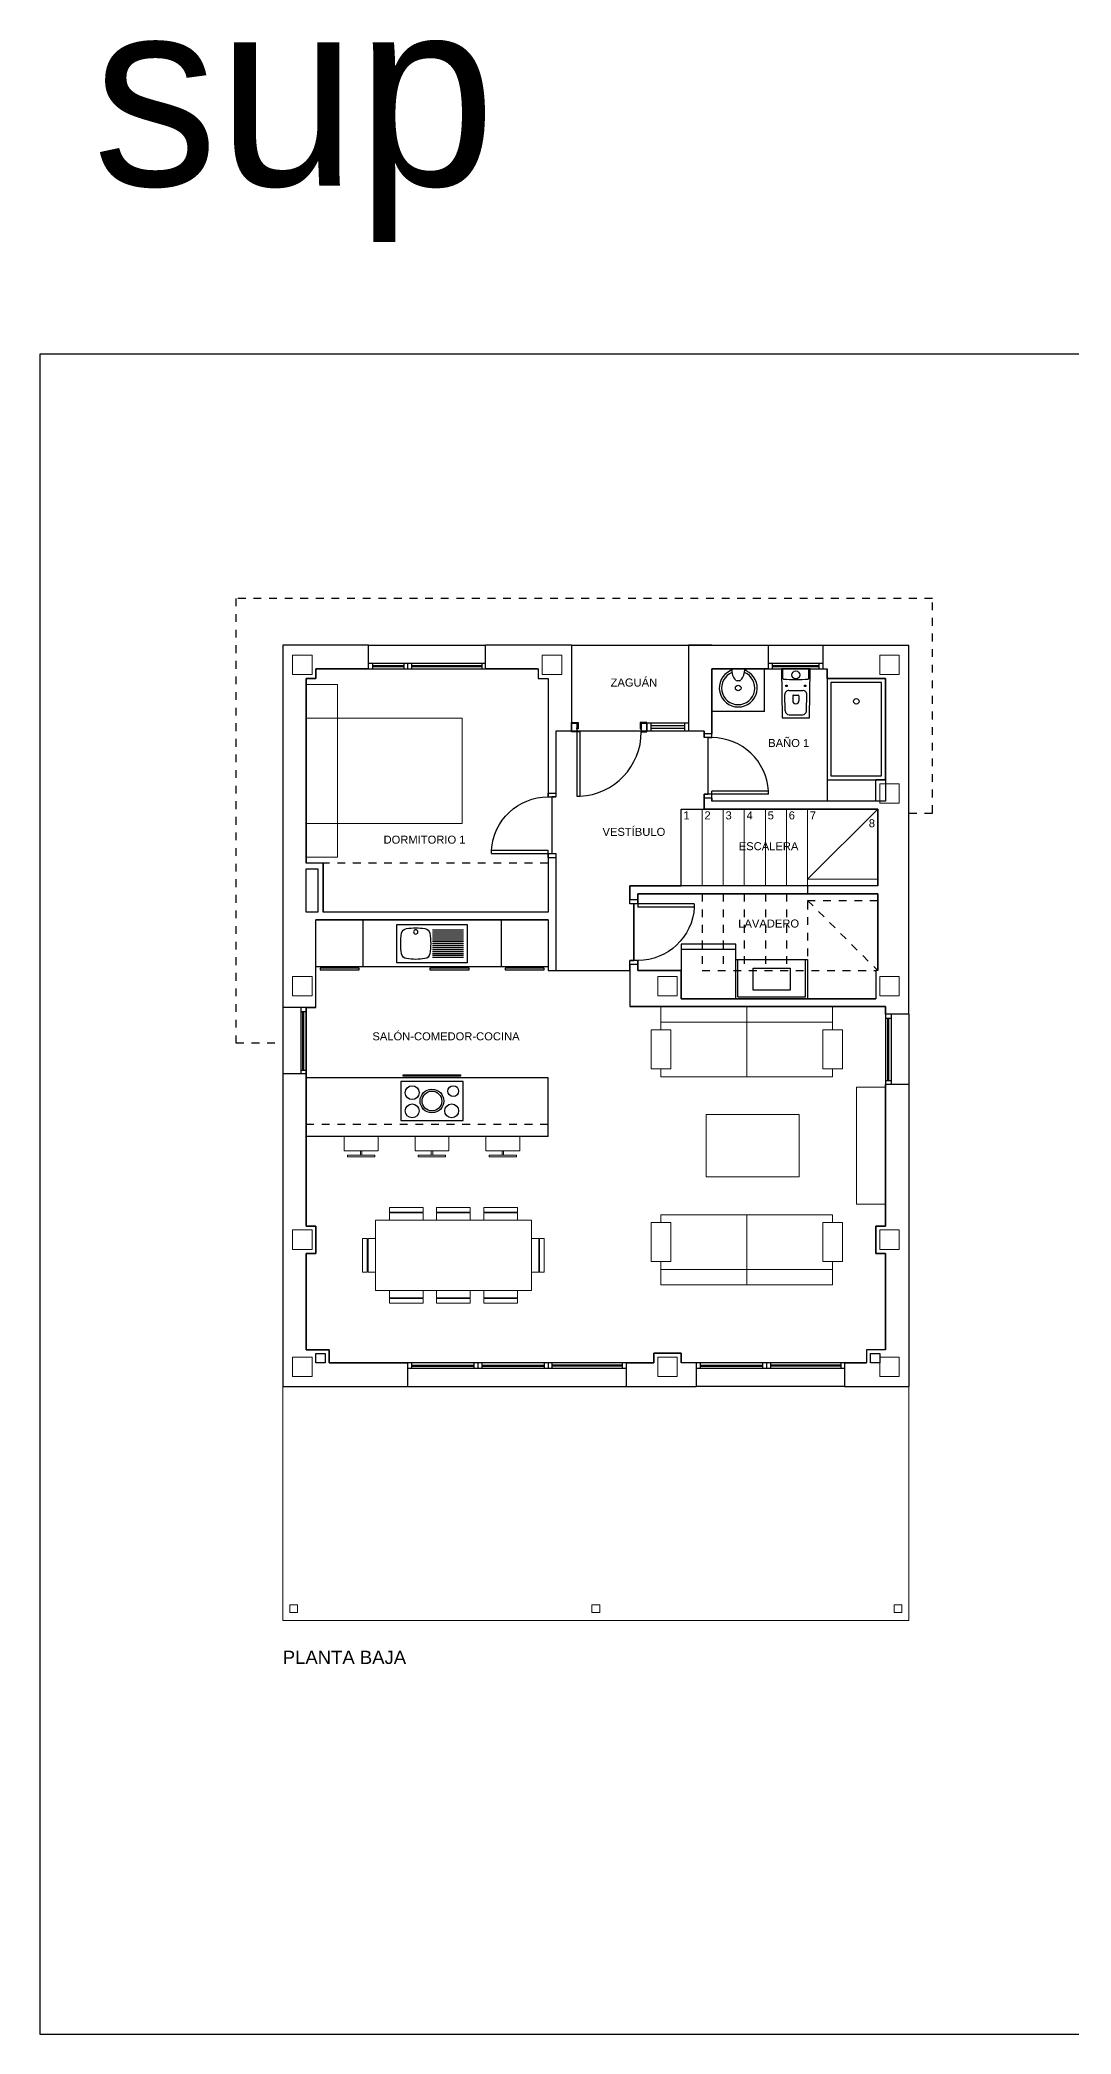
# Model space of a CAD drawing. Header units: millimetres. Extents: x 441156 to 441653, y 4514887 to 4515266.
# Drawn here: x 441363.37 to 441376.59, y 4515046.18 to 4515071.75 of the extents above; entities that cross this region are included whole.
import ezdxf
from ezdxf.enums import TextEntityAlignment as Align

# ---------------------------------------------------------------- set-up
doc = ezdxf.new("R2010")
doc.units = ezdxf.units.MM
doc.linetypes.add('CONTINUA', pattern=[0])
doc.linetypes.add('RAYITAS', pattern=[0.375, 0.25, -0.125])
doc.layers.add('01_cartela', color=6, linetype='Continuous', plot=False)
doc.layers.add('01_superficies', color=30, linetype='Continuous', plot=False)
for name, color, linetype, lineweight in [('01_muebles_B', 254, 'Continuous', 5), ('01_pilares baja', 5, 'Continuous', 20), ('01_varios', 4, 'Continuous', 0)]:
    doc.layers.add(name, color=color, linetype=linetype, lineweight=lineweight)
for name, color, linetype in [('01_muros', 1, 'Continuous'), ('01_proyección', 4, 'RAYITAS'), ('01_puertas', 2, 'Continuous'), ('01_sanitarios', 250, 'Continuous'), ('01_tabiques', 3, 'Continuous'), ('01_texto cartela', 5, 'Continuous'), ('01_textos', 7, 'Continuous'), ('01_ventanas', 2, 'Continuous')]:
    doc.layers.add(name, color=color, linetype=linetype)
doc.styles.add('Century Gothic_6', font='', dxfattribs={"height": 11})
doc.styles.add('Estilo1', font='swissel.ttf')
doc.styles.add('NIEVES2', font='sanss___.ttf')
doc.styles.get('Century Gothic_6').set_extended_font_data('Century Gothic')

# ---------------------------------------------------------------- blocks, each defined once
blk = doc.blocks.new('P725-10')
for p, q in [((-0.05, 0.824), (-0.091, 0.824)), ((-0.091, 0.824), (-0.091, 0.1)), ((-0.05, 0.824), (-0.05, 0)), ((-0.775, 0.1), (-0.825, 0.1)), ((-0.825, 0), (-0.775, 0)), ((-0.775, 0.1), (-0.775, 0)), ((0, 0.1), (-0.091, 0.1)), ((-0.05, 0), (0, 0))]:
    blk.add_line(p, q)
blk.add_arc((-0.05, 0.1), 0.725, 93.2758, 180)
blk = doc.blocks.new('lav-encimera 2')
at = {"layer": '01_sanitarios'}
for p, q in [((-0.174, -0.017), (-0.174, 0.017)), ((-0.003, 0.107), (-0.019, 0.107)), ((0, 0.104), (0, -0.104)), ((-0.003, -0.107), (-0.019, -0.107))]:
    blk.add_line(p, q, dxfattribs=at)
blk.add_circle((-0.275, 0), 0.04, dxfattribs=at)
for centre, radius, start, end in [((-0.275, 0), 0.27, 24.8749, 335.1251), ((-0.275, 0), 0.237, 22.0656, 338.0564), ((-0.122, 0), 0.0553, 135.6956, 162.5904), ((-0.047, -0.072), 0.159, 106.8165, 135.6956), ((-0.003, -0.217), 0.311, 89.383, 106.8165), ((-0.018, 0.121), 0.0142, 210.5291, 266.214), ((-0.003, 0.104), 0.003, 360, 83.3159), ((-0.122, 0), 0.0553, 197.9532, 224.3044), ((-0.047, 0.073), 0.159, 224.3044, 253.1835), ((-0.003, 0.218), 0.311, 253.1835, 270.617), ((-0.018, -0.121), 0.0142, 93.786, 149.4709), ((-0.003, -0.104), 0.003, 276.6841, 360)]:
    blk.add_arc(centre, radius, start, end, dxfattribs=at)
blk = doc.blocks.new('duravit inodoro cisterna')
at = {"layer": '01_sanitarios', "linetype": 'Continuous'}
for p, q in [((-0.136, 0.541), (-0.14, 0.331)), ((0.086, 0.59), (-0.086, 0.59)), ((0.136, 0.541), (0.14, 0.331)), ((0.09, 0.28), (-0.09, 0.28)), ((-0.04, 0.35), (-0.04, 0.41)), ((0.03, 0.34), (-0.03, 0.34)), ((0.04, 0.35), (0.04, 0.41)), ((-0.166, 0.127), (-0.168, 0)), ((0.166, 0.127), (0.168, 0))]:
    blk.add_line(p, q, dxfattribs=at)
at = {"layer": '01_sanitarios', "linetype": 'Continuous', "flags": 128}
blk.add_lwpolyline([(0.181, 0, 0.414214), (0.185, 0.004), (0.185, 0.005), (0.175, 0.626, 0.436396), (0.171, 0.63), (-0.171, 0.63, 0.436396), (-0.175, 0.626), (-0.185, 0.005), (-0.185, 0.004, 0.414214), (-0.181, 0)], format="xyb", close=True, dxfattribs=at)
at = {"layer": '01_sanitarios', "linetype": 'Continuous'}
for centre, radius in [((-0.12, 0.22), 0.01), ((0, 0.08), 0.051), ((0.12, 0.22), 0.01)]:
    blk.add_circle(centre, radius, dxfattribs=at)
for centre, radius, start, end in [((-0.086, 0.54), 0.05, 90, 179.076), ((0.086, 0.54), 0.05, 0.924, 90), ((-0.09, 0.33), 0.05, 179.076, 270), ((0, 0.41), 0.04, 0, 180), ((-0.03, 0.35), 0.01, 180, 270), ((0.03, 0.35), 0.01, 270, 0), ((0.09, 0.33), 0.05, 270, 0.924), ((-0.159, 0.127), 0.007, 93.0641, 179.076), ((0, -2.844), 2.982, 86.9359, 93.0641), ((0.159, 0.127), 0.007, 0.924, 86.9359)]:
    blk.add_arc(centre, radius, start, end, dxfattribs=at)
blk = doc.blocks.new('5-fuegos')
blk.add_lwpolyline([(-0.4, -0.25), (0.4, -0.25), (0.4, 0.25), (-0.4, 0.25)], close=True)
for centre, radius in [((-0.253, 0.107), 0.089), ((0, 0), 0.152), ((0, 0), 0.127), ((0.273, 0.127), 0.0693), ((-0.253, -0.127), 0.089), ((0.253, -0.127), 0.089)]:
    blk.add_circle(centre, radius)
blk = doc.blocks.new('A$C0D2B3CAA')
at = {"layer": '01_sanitarios', "ltscale": 0.5}
for p, q in [((0.49, 0.9), (0, 0.9)), ((0, 0.9), (0, 0)), ((0.07, 0.459), (0.07, 0.855)), ((0.095, 0.459), (0.095, 0.855)), ((0.12, 0.459), (0.12, 0.855)), ((0.145, 0.459), (0.145, 0.855)), ((0.17, 0.459), (0.17, 0.855)), ((0.195, 0.459), (0.195, 0.855)), ((0.22, 0.459), (0.22, 0.855)), ((0.245, 0.459), (0.245, 0.855)), ((0.27, 0.459), (0.27, 0.855)), ((0.295, 0.459), (0.295, 0.855)), ((0.32, 0.459), (0.32, 0.855)), ((0.345, 0.459), (0.345, 0.855)), ((0.37, 0.459), (0.37, 0.855)), ((0.395, 0.459), (0.395, 0.855)), ((0.42, 0.459), (0.42, 0.855)), ((0.49, 0), (0.49, 0.9)), ((0, 0), (0.49, 0))]:
    blk.add_line(p, q, dxfattribs=at)
blk.add_circle((0.394, 0.242), 0.0275, dxfattribs=at)
for centre, radius, start, end in [((0.793, 0.242), 0.75, 170.9213, 189.0787), ((0.126, 0.349), 0.075, 100.1148, 170.9213), ((0.245, -0.316), 0.75, 79.8852, 100.1148), ((0.364, 0.349), 0.075, 9.0787, 79.8852), ((-0.303, 0.242), 0.75, 350.9213, 9.0787), ((0.126, 0.135), 0.075, 189.0787, 259.8852), ((0.245, 0.8), 0.75, 259.8852, 280.1148), ((0.364, 0.135), 0.075, 280.1148, 350.9213)]:
    blk.add_arc(centre, radius, start, end, dxfattribs=at)

msp = doc.modelspace()

# ---------------------------------------------------------------- linework, layer by layer
at = {"layer": '01_cartela', "color": 1}
msp.add_lwpolyline([(441363.372, 4515067.72), (441363.372, 4515046.185), (441394.01, 4515046.185), (441394.01, 4515067.72)], close=True, dxfattribs=at)
at = {"layer": '01_muebles_B', "linetype": 'CONTINUA'}
for p, q in [((441367.184, 4515063.053), (441367.184, 4515061.703)), ((441372.431, 4515059.358, 0), (441372.431, 4515058.458, 0)), ((441373.531, 4515059.158, 0), (441371.331, 4515059.158, 0)), ((441372.431, 4515055.788, 0), (441372.431, 4515056.688, 0)), ((441373.531, 4515055.988, 0), (441371.331, 4515055.988, 0))]:
    msp.add_line(p, q, dxfattribs=at)
for points in [[(441366.784, 4515063.053), (441366.784, 4515063.484), (441367.184, 4515063.484), (441367.184, 4515063.053)], [(441368.784, 4515061.703), (441366.784, 4515061.703), (441366.784, 4515063.053), (441368.784, 4515063.053)], [(441366.784, 4515061.703), (441366.784, 4515061.273), (441367.184, 4515061.273), (441367.184, 4515061.703)], [(441367.85, 4515056.781), (441368.282, 4515056.781), (441368.282, 4515056.723), (441367.85, 4515056.723)], [(441368.455, 4515056.781), (441368.887, 4515056.781), (441368.887, 4515056.723), (441368.455, 4515056.723)], [(441369.06, 4515056.781), (441369.492, 4515056.781), (441369.492, 4515056.723), (441369.06, 4515056.723)], [(441367.671, 4515056.618), (441369.671, 4515056.618), (441369.671, 4515055.718), (441367.671, 4515055.718)], [(441367.85, 4515056.712), (441368.282, 4515056.712), (441368.282, 4515056.618), (441367.85, 4515056.618)], [(441368.455, 4515056.712), (441368.887, 4515056.712), (441368.887, 4515056.618), (441368.455, 4515056.618)], [(441369.06, 4515056.712), (441369.492, 4515056.712), (441369.492, 4515056.618), (441369.06, 4515056.618)], [(441367.508, 4515056.384), (441367.508, 4515055.952), (441367.566, 4515055.952), (441367.566, 4515056.384)], [(441367.577, 4515056.384), (441367.577, 4515055.952), (441367.671, 4515055.952), (441367.671, 4515056.384)], [(441369.765, 4515056.384), (441369.765, 4515055.952), (441369.671, 4515055.952), (441369.671, 4515056.384)], [(441369.834, 4515056.384), (441369.834, 4515055.952), (441369.776, 4515055.952), (441369.776, 4515056.384)], [(441367.85, 4515055.624), (441368.282, 4515055.624), (441368.282, 4515055.718), (441367.85, 4515055.718)], [(441368.455, 4515055.624), (441368.887, 4515055.624), (441368.887, 4515055.718), (441368.455, 4515055.718)], [(441369.06, 4515055.624), (441369.492, 4515055.624), (441369.492, 4515055.718), (441369.06, 4515055.718)], [(441367.85, 4515055.555), (441368.282, 4515055.555), (441368.282, 4515055.613), (441367.85, 4515055.613)], [(441368.455, 4515055.555), (441368.887, 4515055.555), (441368.887, 4515055.613), (441368.455, 4515055.613)], [(441369.06, 4515055.555), (441369.492, 4515055.555), (441369.492, 4515055.613), (441369.06, 4515055.613)]]:
    msp.add_lwpolyline(points, close=True, dxfattribs=at)
at = {"layer": '01_muebles_B', "linetype": 'CONTINUA', "elevation": 0}
for points in [[(441371.331, 4515059.059), (441371.331, 4515059.358), (441373.531, 4515059.358), (441373.531, 4515059.059)], [(441373.531, 4515058.559), (441373.531, 4515058.458), (441371.331, 4515058.458), (441371.331, 4515058.559)], [(441367.272, 4515057.693), (441367.272, 4515057.508), (441367.706, 4515057.508), (441367.706, 4515057.693)], [(441368.614, 4515057.693), (441368.614, 4515057.508), (441368.179, 4515057.508), (441368.179, 4515057.693)], [(441369.521, 4515057.693), (441369.521, 4515057.508), (441369.087, 4515057.508), (441369.086, 4515057.693)], [(441373.531, 4515056.587), (441373.531, 4515056.688), (441371.331, 4515056.688), (441371.331, 4515056.587)], [(441371.331, 4515056.087), (441371.331, 4515055.788), (441373.531, 4515055.788), (441373.531, 4515056.087)]]:
    msp.add_lwpolyline(points, dxfattribs=at)
for points in [[(441371.206, 4515059.059), (441371.206, 4515058.559), (441371.456, 4515058.559), (441371.456, 4515059.059)], [(441373.656, 4515059.059), (441373.656, 4515058.559), (441373.406, 4515058.559), (441373.406, 4515059.059)], [(441374.209, 4515056.824), (441373.835, 4515056.824), (441373.835, 4515058.322), (441374.209, 4515058.322)], [(441373.1, 4515057.173), (441373.1, 4515057.973), (441371.912, 4515057.973), (441371.912, 4515057.173)], [(441367.499, 4515057.452), (441367.499, 4515057.508), (441367.479, 4515057.508), (441367.479, 4515057.452)], [(441368.386, 4515057.452), (441368.386, 4515057.508), (441368.406, 4515057.508), (441368.406, 4515057.452)], [(441369.294, 4515057.452), (441369.294, 4515057.508), (441369.314, 4515057.508), (441369.314, 4515057.452)], [(441367.664, 4515057.432), (441367.664, 4515057.452), (441367.315, 4515057.452), (441367.315, 4515057.432)], [(441368.221, 4515057.432), (441368.221, 4515057.452), (441368.571, 4515057.452), (441368.571, 4515057.432)], [(441369.128, 4515057.432), (441369.128, 4515057.452), (441369.478, 4515057.452), (441369.478, 4515057.432)], [(441371.206, 4515056.087), (441371.206, 4515056.587), (441371.456, 4515056.587), (441371.456, 4515056.087)], [(441373.656, 4515056.087), (441373.656, 4515056.587), (441373.406, 4515056.587), (441373.406, 4515056.087)]]:
    msp.add_lwpolyline(points, close=True, dxfattribs=at)
at = {"layer": '01_muros'}
for p, q in [((441367.584, 4515063.988), (441366.484, 4515063.988)), ((441366.484, 4515063.988), (441366.484, 4515059.343)), ((441367.584, 4515063.688), (441367.584, 4515063.988)), ((441370.184, 4515063.988), (441369.084, 4515063.988)), ((441369.084, 4515063.688), (441369.084, 4515063.988)), ((441370.184, 4515063.988), (441370.184, 4515062.888)), ((441371.984, 4515063.988), (441371.684, 4515063.988)), ((441371.684, 4515063.988), (441371.684, 4515062.888)), ((441371.684, 4515063.988), (441372.709, 4515063.988)), ((441372.709, 4515063.688), (441372.709, 4515063.988)), ((441373.409, 4515063.688), (441373.409, 4515063.988)), ((441373.409, 4515063.988), (441374.509, 4515063.988)), ((441374.509, 4515059.258, 0), (441374.509, 4515063.988)), ((441366.909, 4515059.343), (441366.484, 4515059.343)), ((441374.509, 4515059.258, 0), (441374.209, 4515059.258, 0)), ((441366.784, 4515058.493), (441366.484, 4515058.493)), ((441366.484, 4515058.493), (441366.484, 4515054.488)), ((441374.509, 4515058.358, 0), (441374.209, 4515058.358, 0)), ((441374.509, 4515058.358, 0), (441374.509, 4515054.488, 0)), ((441368.084, 4515054.788, 0), (441368.084, 4515054.488, 0)), ((441370.884, 4515054.788, 0), (441370.884, 4515054.488, 0)), ((441371.784, 4515054.788, 0), (441371.784, 4515054.488, 0)), ((441373.684, 4515054.788, 0), (441373.684, 4515054.488, 0)), ((441366.484, 4515054.488), (441368.084, 4515054.488)), ((441366.484, 4515054.488), (441368.084, 4515054.488, 0)), ((441370.884, 4515054.488, 0), (441371.784, 4515054.488, 0)), ((441373.684, 4515054.488, 0), (441374.509, 4515054.488))]:
    msp.add_line(p, q, dxfattribs=at)
at = {"layer": '01_pilares baja'}
for points in [[(441366.859, 4515063.613), (441366.609, 4515063.613), (441366.609, 4515063.863), (441366.859, 4515063.863), (441366.859, 4515063.613)], [(441370.059, 4515063.613), (441369.809, 4515063.613), (441369.809, 4515063.863), (441370.059, 4515063.863), (441370.059, 4515063.613)], [(441374.134, 4515063.863), (441374.384, 4515063.863), (441374.384, 4515063.613), (441374.134, 4515063.613), (441374.134, 4515063.863)], [(441374.134, 4515062.213), (441374.384, 4515062.213), (441374.384, 4515061.963), (441374.134, 4515061.963), (441374.134, 4515062.213)], [(441366.859, 4515059.493), (441366.609, 4515059.493), (441366.609, 4515059.743), (441366.859, 4515059.743), (441366.859, 4515059.493)], [(441371.539, 4515059.493), (441371.289, 4515059.493), (441371.289, 4515059.743), (441371.539, 4515059.743), (441371.539, 4515059.493)], [(441374.134, 4515059.493), (441374.384, 4515059.493), (441374.384, 4515059.743), (441374.134, 4515059.743), (441374.134, 4515059.493)], [(441366.859, 4515056.243), (441366.609, 4515056.243), (441366.609, 4515056.493), (441366.859, 4515056.493), (441366.859, 4515056.243)], [(441374.134, 4515056.243), (441374.384, 4515056.243), (441374.384, 4515056.493), (441374.134, 4515056.493), (441374.134, 4515056.243)], [(441366.859, 4515054.613), (441366.609, 4515054.613), (441366.609, 4515054.863), (441366.859, 4515054.863), (441366.859, 4515054.613)], [(441371.539, 4515054.613), (441371.289, 4515054.613), (441371.289, 4515054.863), (441371.539, 4515054.863), (441371.539, 4515054.613)], [(441374.134, 4515054.613), (441374.384, 4515054.613), (441374.384, 4515054.863), (441374.134, 4515054.863), (441374.134, 4515054.613)]]:
    msp.add_lwpolyline(points, close=True, dxfattribs=at)
at = {"layer": '01_proyección', "color": 120, "ltscale": 0.25}
for p, q in [((441369.884, 4515061.193), (441367.004, 4515061.193)), ((441373.209, 4515060.903), (441373.209, 4515059.818)), ((441371.859, 4515060.803), (441371.859, 4515059.818)), ((441372.129, 4515060.803), (441372.129, 4515059.818)), ((441372.399, 4515060.803), (441372.399, 4515059.818)), ((441372.669, 4515060.803), (441372.669, 4515059.818)), ((441372.939, 4515060.803), (441372.939, 4515059.818)), ((441373.209, 4515060.718), (441374.109, 4515060.718)), ((441373.209, 4515060.718), (441374.109, 4515059.818)), ((441371.859, 4515059.818), (441374.084, 4515059.818)), ((441369.884, 4515057.843), (441366.784, 4515057.843))]:
    msp.add_line(p, q, dxfattribs=at)
at = {"layer": '01_proyección', "color": 120, "ltscale": 0.25, "elevation": 0}
msp.add_lwpolyline([(441374.509, 4515061.838), (441374.809, 4515061.838), (441374.809, 4515064.588), (441365.884, 4515064.588), (441365.884, 4515058.893), (441366.484, 4515058.893)], dxfattribs=at)
at = {"layer": '01_puertas', "color": 2, "linetype": 'CONTINUA'}
for p, q in [((441370.184, 4515063.988), (441371.684, 4515063.988)), ((441370.194, 4515062.888), (441370.254, 4515062.888)), ((441370.254, 4515062.918), (441370.254, 4515062.888)), ((441370.269, 4515062.988), (441370.269, 4515062.928)), ((441371.064, 4515062.988), (441371.064, 4515062.928)), ((441371.079, 4515062.918), (441371.079, 4515062.888)), ((441371.149, 4515062.988), (441371.149, 4515062.888)), ((441371.684, 4515062.988), (441371.149, 4515062.988)), ((441371.684, 4515062.888), (441371.149, 4515062.888)), ((441371.199, 4515062.988), (441371.199, 4515062.888)), ((441371.634, 4515062.955), (441371.199, 4515062.955)), ((441371.634, 4515062.921), (441371.199, 4515062.921)), ((441371.634, 4515062.988), (441371.634, 4515062.888))]:
    msp.add_line(p, q, dxfattribs=at)
for points in [[(441370.269, 4515062.998), (441370.269, 4515062.988), (441370.184, 4515062.988), (441370.184, 4515062.998)], [(441370.254, 4515062.888), (441370.184, 4515062.888), (441370.184, 4515062.988), (441370.254, 4515062.988)], [(441370.254, 4515062.888), (441370.254, 4515062.878), (441370.184, 4515062.878), (441370.184, 4515062.888)], [(441370.269, 4515062.928), (441370.269, 4515062.918), (441370.254, 4515062.918), (441370.254, 4515062.928)], [(441370.254, 4515062.878), (441370.254, 4515062.053), (441370.294, 4515062.053), (441370.294, 4515062.878)], [(441371.064, 4515062.998), (441371.064, 4515062.988), (441371.149, 4515062.988), (441371.149, 4515062.998)], [(441371.064, 4515062.928), (441371.064, 4515062.918), (441371.079, 4515062.918), (441371.079, 4515062.928)], [(441371.079, 4515062.888), (441371.079, 4515062.878), (441371.149, 4515062.878), (441371.149, 4515062.888)]]:
    msp.add_lwpolyline(points, close=True, dxfattribs=at)
for points in [[(441371.079, 4515062.988), (441371.079, 4515062.888)], [(441371.149, 4515062.888), (441371.149, 4515062.988)]]:
    msp.add_lwpolyline(points, dxfattribs=at)
msp.add_arc((441370.252, 4515062.879), 0.827, 272.8856, 359.9505, dxfattribs=at)
at = {"layer": '01_sanitarios', "linetype": 'CONTINUA'}
for p, q in [((441372.659, 4515063.138), (441372.659, 4515063.688)), ((441372.659, 4515063.138), (441371.984, 4515063.138)), ((441373.459, 4515062.263, 0), (441373.459, 4515061.988)), ((441367.509, 4515060.468), (441367.509, 4515059.868)), ((441369.284, 4515060.468), (441369.284, 4515059.868)), ((441372.289, 4515060.088, 0), (441371.589, 4515060.088, 0)), ((441369.884, 4515059.868), (441366.909, 4515059.868)), ((441372.314, 4515059.483, 0), (441372.314, 4515059.958, 0)), ((441373.184, 4515059.483, 0), (441373.184, 4515059.958, 0)), ((441372.314, 4515059.483, 0), (441373.184, 4515059.483, 0)), ((441369.884, 4515058.443), (441366.784, 4515058.443)), ((441369.884, 4515057.693), (441369.884, 4515058.443)), ((441369.884, 4515057.693), (441366.784, 4515057.693))]:
    msp.add_line(p, q, dxfattribs=at)
at = {"layer": '01_sanitarios', "linetype": 'CONTINUA', "elevation": 0}
for points in [[(441374.209, 4515063.563), (441373.459, 4515063.563), (441373.459, 4515062.263), (441374.209, 4515062.263)], [(441374.159, 4515063.513), (441373.509, 4515063.513), (441373.509, 4515062.313), (441374.159, 4515062.313)], [(441371.589, 4515060.158), (441371.589, 4515059.458), (441372.289, 4515059.458), (441372.289, 4515060.158)], [(441368.371, 4515059.848), (441368.371, 4515059.828), (441368.871, 4515059.828), (441368.871, 4515059.848)], [(441372.289, 4515059.958), (441373.209, 4515059.958), (441373.209, 4515059.458), (441372.289, 4515059.458)], [(441372.513, 4515059.851), (441372.985, 4515059.851), (441372.985, 4515059.565), (441372.513, 4515059.565)], [(441368.764, 4515058.463), (441368.029, 4515058.463), (441368.029, 4515058.483), (441368.764, 4515058.483)]]:
    msp.add_lwpolyline(points, close=True, dxfattribs=at)
at = {"layer": '01_sanitarios', "linetype": 'CONTINUA'}
for points in [[(441366.962, 4515059.848), (441366.962, 4515059.828), (441367.462, 4515059.828), (441367.462, 4515059.848)], [(441369.334, 4515059.848), (441369.334, 4515059.828), (441369.834, 4515059.828), (441369.834, 4515059.848)]]:
    msp.add_lwpolyline(points, close=True, dxfattribs=at)
msp.add_circle((441373.834, 4515063.27, 0), 0.035, dxfattribs=at)
at = {"layer": '01_superficies', "linetype": 'CONTINUA', "elevation": 0}
msp.add_lwpolyline([(441366.909, 4515063.688), (441369.759, 4515063.688), (441369.759, 4515063.563), (441369.884, 4515063.563), (441369.884, 4515062.044), (441369.934, 4515062.044), (441369.934, 4515061.319), (441369.884, 4515061.315), (441369.884, 4515060.568), (441367.004, 4515060.568), (441367.004, 4515061.193), (441366.784, 4515061.193), (441366.784, 4515063.563), (441366.909, 4515063.563)], close=True, dxfattribs=at)
at = {"layer": '01_superficies', "linetype": 'CONTINUA'}
for points in [[(441371.934, 4515062.804), (441371.984, 4515062.804), (441371.984, 4515063.688), (441373.459, 4515063.688), (441373.459, 4515063.563), (441374.209, 4515063.563), (441374.209, 4515061.988), (441371.984, 4515061.988), (441371.984, 4515062.029), (441371.984, 4515062.079), (441371.934, 4515062.079)], [(441371.589, 4515061.888), (441374.109, 4515061.888), (441374.109, 4515060.903), (441371.589, 4515060.903)], [(441370.984, 4515059.948), (441370.984, 4515060.673), (441371.034, 4515060.678), (441371.034, 4515060.803), (441374.109, 4515060.803), (441374.109, 4515059.818), (441374.084, 4515059.818), (441374.084, 4515059.458), (441371.589, 4515059.458), (441371.589, 4515059.818), (441371.034, 4515059.818), (441371.034, 4515059.948), (441370.984, 4515059.948), (441370.984, 4515060.673)], [(441366.909, 4515060.468), (441369.884, 4515060.468), (441369.884, 4515059.818), (441370.934, 4515059.818), (441370.934, 4515059.358), (441374.209, 4515059.358), (441374.209, 4515056.543), (441374.084, 4515056.543), (441374.084, 4515056.193), (441374.209, 4515056.193), (441374.209, 4515054.958), (441373.964, 4515054.958), (441373.964, 4515054.788), (441371.589, 4515054.788), (441371.589, 4515054.913), (441371.239, 4515054.913), (441371.239, 4515054.788), (441367.079, 4515054.788), (441367.079, 4515054.958), (441366.784, 4515054.958), (441366.784, 4515056.193), (441366.909, 4515056.193), (441366.909, 4515056.543), (441366.784, 4515056.543), (441366.784, 4515059.343), (441366.909, 4515059.343)]]:
    msp.add_lwpolyline(points, close=True, dxfattribs=at)
msp.add_lwpolyline([(441369.984, 4515062.888), (441369.984, 4515062.044), (441369.934, 4515062.044), (441369.934, 4515061.319), (441369.984, 4515061.319), (441369.984, 4515059.818), (441370.934, 4515059.818), (441370.934, 4515059.948), (441370.984, 4515059.948), (441370.984, 4515060.673), (441370.934, 4515060.673), (441370.934, 4515060.903), (441371.589, 4515060.903), (441371.589, 4515061.888), (441371.884, 4515061.888), (441371.884, 4515062.079), (441371.934, 4515062.079), (441371.934, 4515062.804), (441371.884, 4515062.804), (441371.884, 4515062.888), (441369.984, 4515062.888)], dxfattribs=at)
at = {"layer": '01_tabiques'}
for p, q in [((441367.584, 4515063.688), (441366.909, 4515063.688)), ((441366.909, 4515063.688, 0), (441366.909, 4515063.563, 0)), ((441369.759, 4515063.688), (441369.084, 4515063.688)), ((441369.759, 4515063.688, 0), (441369.759, 4515063.563, 0)), ((441371.984, 4515063.688), (441371.984, 4515062.854)), ((441372.709, 4515063.688), (441371.984, 4515063.688)), ((441373.409, 4515063.688), (441373.459, 4515063.688, 0)), ((441373.459, 4515063.563, 0), (441373.459, 4515063.688, 0)), ((441366.784, 4515063.563), (441366.784, 4515061.193)), ((441366.909, 4515063.563, 0), (441366.784, 4515063.563, 0)), ((441369.759, 4515063.563, 0), (441369.884, 4515063.563, 0)), ((441369.884, 4515063.563), (441369.884, 4515062.094)), ((441373.459, 4515063.563, 0), (441374.209, 4515063.563, 0)), ((441374.209, 4515062.263, 0), (441374.209, 4515063.563, 0)), ((441370.184, 4515062.888), (441369.984, 4515062.888)), ((441369.984, 4515062.888), (441369.984, 4515062.094)), ((441371.884, 4515062.888), (441371.684, 4515062.888)), ((441371.884, 4515062.888), (441371.884, 4515062.854)), ((441371.984, 4515062.854), (441371.884, 4515062.854)), ((441374.209, 4515062.263, 0), (441374.084, 4515062.263, 0)), ((441374.084, 4515061.988), (441374.084, 4515062.263, 0)), ((441369.884, 4515062.094), (441369.984, 4515062.094)), ((441371.884, 4515062.029), (441371.884, 4515061.888)), ((441371.984, 4515062.029), (441371.884, 4515062.029)), ((441374.109, 4515061.888), (441371.884, 4515061.888)), ((441371.984, 4515062.029), (441371.984, 4515061.988)), ((441374.084, 4515061.988), (441371.984, 4515061.988)), ((441374.109, 4515060.903), (441374.109, 4515061.888)), ((441367.004, 4515061.193), (441366.784, 4515061.193)), ((441367.004, 4515061.193), (441367.004, 4515060.568)), ((441369.884, 4515061.269), (441369.884, 4515060.568)), ((441369.884, 4515061.269), (441369.984, 4515061.269)), ((441369.984, 4515061.269), (441369.984, 4515059.818)), ((441374.109, 4515060.903, 0), (441370.934, 4515060.903, 0)), ((441370.934, 4515060.903, 0), (441370.934, 4515060.723, 0)), ((441370.934, 4515060.903, 0), (441370.934, 4515060.723, 0)), ((441371.034, 4515060.723, 0), (441370.934, 4515060.723, 0)), ((441374.109, 4515060.803, 0), (441371.034, 4515060.803, 0)), ((441371.034, 4515060.803, 0), (441371.034, 4515060.723, 0)), ((441371.034, 4515060.803, 0), (441371.034, 4515060.723, 0)), ((441374.109, 4515059.818), (441374.109, 4515060.803)), ((441369.884, 4515060.468), (441366.909, 4515060.468)), ((441366.909, 4515059.343), (441366.909, 4515060.468)), ((441369.884, 4515060.568), (441367.004, 4515060.568)), ((441369.884, 4515060.468), (441369.884, 4515059.818)), ((441369.884, 4515059.818), (441369.984, 4515059.818)), ((441370.934, 4515059.898, 0), (441370.934, 4515059.358, 0)), ((441371.034, 4515059.898, 0), (441370.934, 4515059.898, 0)), ((441371.034, 4515059.898, 0), (441371.034, 4515059.818, 0)), ((441371.589, 4515059.818), (441371.034, 4515059.818)), ((441371.034, 4515059.818), (441371.589, 4515059.818)), ((441371.589, 4515059.818), (441371.589, 4515059.458, 0)), ((441374.109, 4515059.818), (441374.084, 4515059.818)), ((441374.109, 4515059.818), (441374.084, 4515059.818)), ((441374.084, 4515059.818), (441374.084, 4515059.458)), ((441374.209, 4515059.358, 0), (441370.934, 4515059.358, 0)), ((441371.589, 4515059.458, 0), (441374.084, 4515059.458, 0)), ((441374.209, 4515059.258, 0), (441374.209, 4515059.358)), ((441366.784, 4515058.493), (441366.784, 4515056.543)), ((441374.209, 4515056.543), (441374.209, 4515058.358, 0)), ((441374.084, 4515056.193), (441374.084, 4515056.543)), ((441374.084, 4515056.543), (441374.209, 4515056.543)), ((441366.784, 4515056.193), (441366.784, 4515054.958)), ((441374.209, 4515056.193), (441374.084, 4515056.193)), ((441374.209, 4515054.958), (441374.209, 4515056.193)), ((441366.784, 4515054.958), (441367.079, 4515054.958)), ((441367.079, 4515054.958), (441367.079, 4515054.788)), ((441374.209, 4515054.958), (441373.964, 4515054.958)), ((441373.964, 4515054.958), (441373.964, 4515054.788, 0)), ((441367.079, 4515054.788), (441368.084, 4515054.788, 0)), ((441370.884, 4515054.788, 0), (441371.239, 4515054.788, 0)), ((441371.784, 4515054.788, 0), (441371.589, 4515054.788, 0)), ((441373.684, 4515054.788, 0), (441373.964, 4515054.788, 0)), ((441373.684, 4515054.788, 0), (441373.964, 4515054.788, 0))]:
    msp.add_line(p, q, dxfattribs=at)
for points in [[(441366.784, 4515061.123), (441366.934, 4515061.123), (441366.934, 4515060.568), (441366.784, 4515060.568)], [(441366.909, 4515054.908), (441367.029, 4515054.908), (441367.029, 4515054.788), (441366.909, 4515054.788)], [(441374.014, 4515054.908), (441374.134, 4515054.908), (441374.134, 4515054.788), (441374.014, 4515054.788)]]:
    msp.add_lwpolyline(points, close=True, dxfattribs=at)
for points in [[(441366.784, 4515056.543), (441366.909, 4515056.543), (441366.909, 4515056.193), (441366.784, 4515056.193)], [(441371.239, 4515054.788), (441371.239, 4515054.913), (441371.589, 4515054.913), (441371.589, 4515054.788)]]:
    msp.add_lwpolyline(points, dxfattribs=at)
at = {"layer": '01_varios', "linetype": 'CONTINUA'}
for p, q in [((441371.589, 4515060.903), (441371.589, 4515061.888)), ((441371.884, 4515061.888), (441371.589, 4515061.888)), ((441371.859, 4515060.903), (441371.859, 4515061.888)), ((441372.129, 4515060.903), (441372.129, 4515061.888)), ((441372.399, 4515060.903), (441372.399, 4515061.888)), ((441372.669, 4515060.903), (441372.669, 4515061.888)), ((441372.939, 4515060.903), (441372.939, 4515061.888)), ((441373.209, 4515060.903), (441373.209, 4515061.888)), ((441373.209, 4515060.988), (441374.109, 4515061.888)), ((441373.209, 4515060.988), (441374.109, 4515060.988)), ((441366.484, 4515054.488), (441366.484, 4515051.488)), ((441374.509, 4515054.488), (441374.509, 4515051.488)), ((441366.484, 4515051.488, 0), (441374.509, 4515051.488))]:
    msp.add_line(p, q, dxfattribs=at)
at = {"layer": '01_varios', "linetype": 'CONTINUA', "elevation": 0}
for points in [[(441366.674, 4515051.688), (441366.574, 4515051.688), (441366.574, 4515051.588), (441366.674, 4515051.588)], [(441370.546, 4515051.688), (441370.446, 4515051.688), (441370.446, 4515051.588), (441370.546, 4515051.588)]]:
    msp.add_lwpolyline(points, close=True, dxfattribs=at)
at = {"layer": '01_varios', "linetype": 'CONTINUA'}
msp.add_lwpolyline([(441374.319, 4515051.688), (441374.419, 4515051.688), (441374.419, 4515051.588), (441374.319, 4515051.588)], close=True, dxfattribs=at)
at = {"layer": '01_ventanas', "color": 2, "linetype": 'CONTINUA'}
for p, q in [((441367.584, 4515063.988), (441369.084, 4515063.988)), ((441372.709, 4515063.988), (441373.409, 4515063.988)), ((441367.584, 4515063.758, 0), (441369.084, 4515063.758, 0)), ((441367.584, 4515063.688, 0), (441369.084, 4515063.688, 0)), ((441367.634, 4515063.758), (441367.634, 4515063.688)), ((441367.634, 4515063.73), (441368.034, 4515063.73, 0)), ((441367.634, 4515063.716), (441368.034, 4515063.716, 0)), ((441368.034, 4515063.758, 0), (441368.034, 4515063.688, 0)), ((441368.084, 4515063.758, 0), (441368.084, 4515063.688, 0)), ((441368.134, 4515063.758, 0), (441368.134, 4515063.688, 0)), ((441368.134, 4515063.73, 0), (441369.034, 4515063.73, 0)), ((441368.134, 4515063.716, 0), (441369.034, 4515063.716, 0)), ((441369.034, 4515063.758, 0), (441369.034, 4515063.688, 0)), ((441372.709, 4515063.758), (441373.409, 4515063.758)), ((441372.709, 4515063.688), (441373.409, 4515063.688)), ((441372.759, 4515063.688), (441372.759, 4515063.758)), ((441372.759, 4515063.73), (441373.359, 4515063.73)), ((441372.759, 4515063.716), (441373.359, 4515063.716)), ((441373.359, 4515063.688), (441373.359, 4515063.758)), ((441366.484, 4515059.343), (441366.484, 4515058.493)), ((441366.714, 4515059.343), (441366.714, 4515058.493)), ((441366.714, 4515059.293), (441366.784, 4515059.293)), ((441366.742, 4515058.543), (441366.742, 4515059.293)), ((441366.756, 4515058.543), (441366.756, 4515059.293)), ((441366.784, 4515059.343), (441366.784, 4515058.493)), ((441374.209, 4515059.258, 0), (441374.209, 4515058.358, 0)), ((441374.209, 4515059.208, 0), (441374.279, 4515059.208, 0)), ((441374.237, 4515058.408, 0), (441374.237, 4515059.208, 0)), ((441374.251, 4515058.408, 0), (441374.251, 4515059.208, 0)), ((441374.279, 4515059.258, 0), (441374.279, 4515058.358, 0)), ((441374.509, 4515059.258, 0), (441374.509, 4515058.358, 0)), ((441366.714, 4515058.543), (441366.784, 4515058.543)), ((441374.209, 4515058.408, 0), (441374.279, 4515058.408, 0)), ((441370.884, 4515054.788, 0), (441368.084, 4515054.788, 0)), ((441370.884, 4515054.718, 0), (441368.084, 4515054.718, 0)), ((441368.134, 4515054.788, 0), (441368.134, 4515054.718, 0)), ((441368.134, 4515054.76, 0), (441368.934, 4515054.76, 0)), ((441368.134, 4515054.746, 0), (441368.934, 4515054.746, 0)), ((441368.934, 4515054.788, 0), (441368.934, 4515054.718, 0)), ((441368.984, 4515054.788, 0), (441368.984, 4515054.718, 0)), ((441369.034, 4515054.788, 0), (441369.034, 4515054.718, 0)), ((441369.034, 4515054.76, 0), (441369.834, 4515054.76, 0)), ((441369.034, 4515054.746, 0), (441369.834, 4515054.746, 0)), ((441369.834, 4515054.788, 0), (441369.834, 4515054.718, 0)), ((441369.884, 4515054.788, 0), (441369.884, 4515054.718, 0)), ((441369.934, 4515054.788, 0), (441369.934, 4515054.718, 0)), ((441370.834, 4515054.76, 0), (441369.934, 4515054.76, 0)), ((441370.834, 4515054.746, 0), (441369.934, 4515054.746, 0)), ((441370.834, 4515054.788, 0), (441370.834, 4515054.718, 0)), ((441373.684, 4515054.788, 0), (441371.784, 4515054.788, 0)), ((441373.684, 4515054.718, 0), (441371.784, 4515054.718, 0)), ((441371.834, 4515054.788, 0), (441371.834, 4515054.718, 0)), ((441371.834, 4515054.76, 0), (441372.634, 4515054.76, 0)), ((441371.834, 4515054.746, 0), (441372.634, 4515054.746, 0)), ((441372.634, 4515054.788, 0), (441372.634, 4515054.718, 0)), ((441372.684, 4515054.788, 0), (441372.684, 4515054.718, 0)), ((441372.734, 4515054.788, 0), (441372.734, 4515054.718, 0)), ((441373.634, 4515054.76, 0), (441372.734, 4515054.76, 0)), ((441373.634, 4515054.746, 0), (441372.734, 4515054.746, 0)), ((441373.634, 4515054.788, 0), (441373.634, 4515054.718, 0)), ((441368.084, 4515054.488, 0), (441370.884, 4515054.488, 0)), ((441373.684, 4515054.488, 0), (441371.784, 4515054.488, 0))]:
    msp.add_line(p, q, dxfattribs=at)

# ---------------------------------------------------------------- block references
at = {"layer": '01_puertas', "color": 2, "linetype": 'CONTINUA', "rotation": 270.0000000046822}
msp.add_blockref('P725-10', (441371.884, 4515062.029), dxfattribs=at)
at = {"layer": '01_puertas', "color": 2, "linetype": 'CONTINUA', "xscale": -1}
for p, rotation in [((441369.984, 4515061.269), 89.9999999953176), ((441370.934, 4515060.723, 0), 269.9999999953178)]:
    msp.add_blockref('P725-10', p, dxfattribs=dict(at, rotation=rotation))
at = {"layer": '01_sanitarios', "linetype": 'CONTINUA', "xscale": 0.9000000000000002, "yscale": 0.9000000000000002, "zscale": 0.9000000000000002, "rotation": 89.99999999999999}
msp.add_blockref('lav-encimera 2', (441372.321, 4515063.688), dxfattribs=at)
at = {"layer": '01_sanitarios', "linetype": 'CONTINUA'}
for name, p, rotation in [('duravit inodoro cisterna', (441373.059, 4515063.688), 180), ('5-fuegos', (441368.396, 4515058.146, 0), 0.004195340002118353)]:
    msp.add_blockref(name, p, dxfattribs=dict(at, rotation=rotation))
at = {"layer": '01_sanitarios', "linetype": 'CONTINUA', "xscale": -1, "rotation": 270}
msp.add_blockref('A$C0D2B3CAA', (441367.946, 4515059.919, 0), dxfattribs=at)

# ---------------------------------------------------------------- texts
at = {"layer": '01_texto cartela', "color": 1, "insert": (441364.051, 4515072.272), "char_height": 2.3929, "width": 27.31448, "attachment_point": 1, "style": 'Century Gothic_6'}
msp.add_mtext('sup', dxfattribs=at)
at = {"layer": '01_textos', "style": 'NIEVES2'}
for s, height, p in [('ZAGUÁN', 0.1026, (441370.984, 4515063.459, 0)), ('BAÑO 1', 0.1026, (441372.968, 4515062.684, 0)), ('1', 0.103, (441371.658, 4515061.756)), ('2', 0.103, (441371.928, 4515061.756)), ('3', 0.103, (441372.198, 4515061.756)), ('4', 0.103, (441372.468, 4515061.756)), ('5', 0.103, (441372.738, 4515061.756)), ('6', 0.103, (441373.008, 4515061.756)), ('7', 0.103, (441373.278, 4515061.756)), ('VESTÍBULO', 0.1026, (441370.984, 4515061.545, 0)), ('8', 0.103, (441374.034, 4515061.655)), ('DORMITORIO 1', 0.10256, (441368.301, 4515061.445, 0)), ('ESCALERA', 0.1026, (441372.71, 4515061.361, 0)), ('LAVADERO', 0.1026, (441372.711, 4515060.37, 0)), ('SALÓN-COMEDOR-COCINA', 0.10256, (441368.576, 4515058.924, 0)), ('SALÓN-COMEDOR-COCINA', 0.10256, (441368.576, 4515058.924, 0)), ('SALÓN-COMEDOR-COCINA', 0.10256, (441368.576, 4515058.924, 0))]:
    msp.add_text(s, height=height, dxfattribs=at).set_placement(p, align=Align.CENTER)
at = {"layer": '01_textos', "color": 5, "style": 'Estilo1'}
msp.add_text('PLANTA BAJA', height=0.16973, dxfattribs=at).set_placement((441366.484, 4515050.93))

doc.saveas('drawing.dxf')
